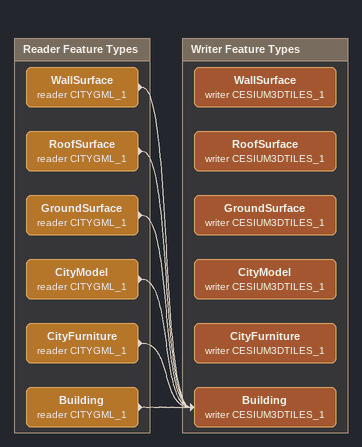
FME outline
Bookmark: Reader Feature Types
WallSurface (reader CITYGML_1)
    -> Building (writer CESIUM3DTILES_1)
RoofSurface (reader CITYGML_1)
    -> Building (writer CESIUM3DTILES_1)
GroundSurface (reader CITYGML_1)
    -> Building (writer CESIUM3DTILES_1)
CityModel (reader CITYGML_1)
    -> Building (writer CESIUM3DTILES_1)
CityFurniture (reader CITYGML_1)
    -> Building (writer CESIUM3DTILES_1)
Building (reader CITYGML_1)
    -> Building (writer CESIUM3DTILES_1)

Bookmark: Writer Feature Types
Building (writer CESIUM3DTILES_1)
WallSurface (writer CESIUM3DTILES_1)
RoofSurface (writer CESIUM3DTILES_1)
GroundSurface (writer CESIUM3DTILES_1)
CityModel (writer CESIUM3DTILES_1)
CityFurniture (writer CESIUM3DTILES_1)
